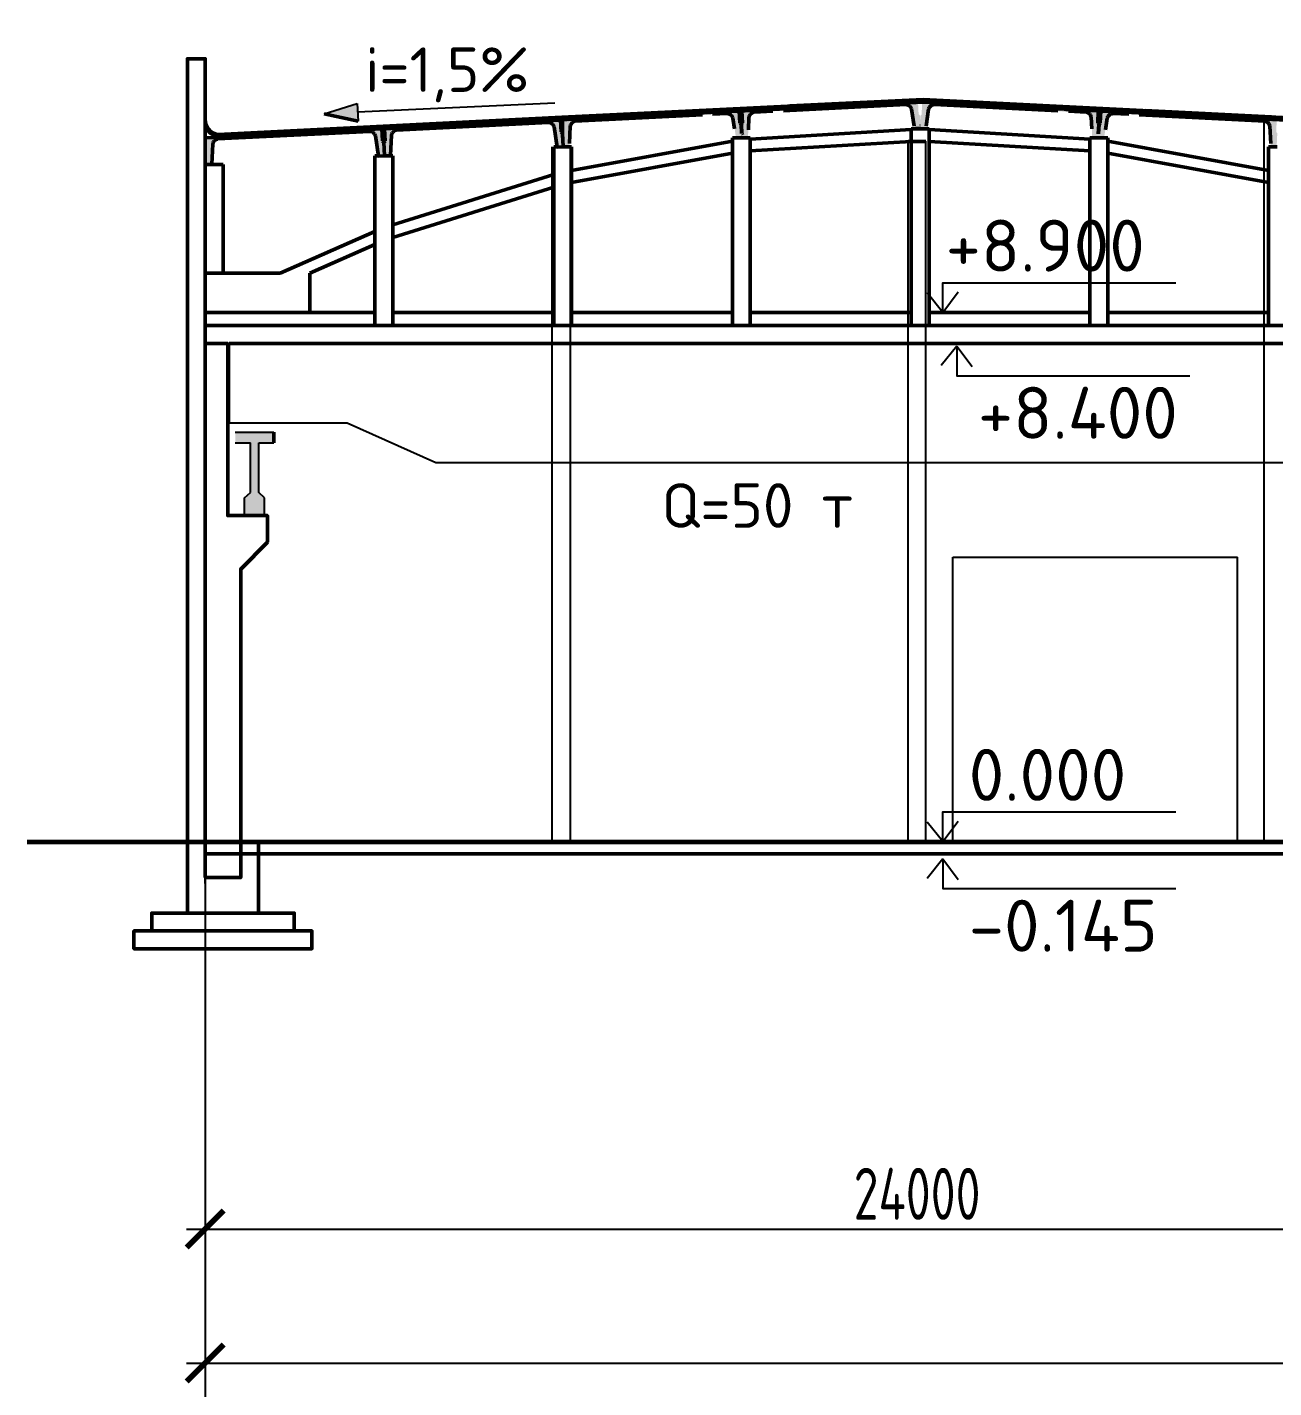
# Model space of a CAD drawing. Header units: millimetres. Extents: x -258526 to -95372, y 16759 to 83244.
# Drawn here: x -127830.2 to -127746.2, y 41740.8 to 41832.5 of the extents above; entities that cross this region are included whole.
import ezdxf

# ---------------------------------------------------------------- set-up
doc = ezdxf.new("R2010")
doc.units = ezdxf.units.MM
doc.header["$LTSCALE"] = 0.5
doc.linetypes.add('ACAD_ISO04W100', pattern=[30, 24, -3, 0, -3])
doc.layers.add('ТОЛСТЫЕ', color=1, linetype='Continuous', lineweight=50)
doc.layers.add('ТОНКИЕе', color=7, linetype='Continuous', lineweight=25)
doc.layers.add('тонкие', color=7, linetype='Continuous')
doc.styles.add('Наклонный', font='isocpeur.ttf', dxfattribs={"width": 0.7, "height": 3.5})
doc.styles.add('Наклонный 5', font='isocpeur.ttf', dxfattribs={"height": 7})
doc.dimstyles.new('СТРОИТЕЛЬНЫЙ', dxfattribs={"dimtxt": 3.5, "dimasz": 2.5, "dimexe": 1.25, "dimexo": 0.625, "dimtad": 1, "dimdec": 0, "dimlfac": 500, "dimdsep": 46, "dimtxsty": 'Наклонный', "dimblk1": 'ARCHTICK', "dimblk2": 'ARCHTICK', "dimsah": 1, "dimcen": 0, "dimdle": 1.25, "dimadec": 0, "dimazin": 0, "dimtfac": 0.75, "dimtdec": 0, "dimtmove": 0, "dimatfit": 3, "dimldrblk": 'ARCHTICK', "dimfxl": 1, "dimtolj": 1, "dimtzin": 0, "dimarcsym": 0})

# ---------------------------------------------------------------- blocks, each defined once
blk = doc.blocks.new('_ArchTick')
at = {"color": 0, "linetype": 'ByBlock', "const_width": 0.15}
blk.add_lwpolyline([(-0.5, -0.5), (0.5, 0.5)], dxfattribs=at)
blk = doc.blocks.new('*D633')
at = {"layer": 'Defpoints', "color": 0, "transparency": 16777216}
for p in [(-127818.228, 41781.235), (-127722.228, 41751.524), (-127722.228, 41751.524)]:
    blk.add_point(p, dxfattribs=at)
at = {"layer": 'ТОНКИЕе', "color": 0, "lineweight": -2, "transparency": 16777216}
for p, q in [((-127818.228, 41780.61), (-127818.228, 41750.274)), ((-127722.228, 41752.149), (-127722.228, 41752.774)), ((-127819.478, 41751.524), (-127720.978, 41751.524))]:
    blk.add_line(p, q, dxfattribs=at)
at = {"layer": 'ТОНКИЕе', "color": 0, "lineweight": -2, "transparency": 16777216, "xscale": 2.5, "yscale": 2.5, "zscale": 2.5, "rotation": 180}
blk.add_blockref('_ArchTick', (-127818.228, 41751.524), dxfattribs=at)
at = {"layer": 'ТОНКИЕе', "color": 0, "lineweight": -2, "transparency": 16777216, "xscale": 2.5, "yscale": 2.5, "zscale": 2.5}
blk.add_blockref('_ArchTick', (-127722.228, 41751.524), dxfattribs=at)
at = {"layer": 'ТОНКИЕе', "color": 0, "transparency": 16777216, "insert": (-127770.228, 41753.899), "char_height": 3.5, "attachment_point": 5, "style": 'Наклонный'}
blk.add_mtext('\\A1;24000', dxfattribs=at)
blk = doc.blocks.new('*D636')
at = {"layer": 'Defpoints', "color": 0, "transparency": 16777216}
for p in [(-127530.228, 41777.622), (-127818.228, 41743.446), (-127530.228, 41742.491)]:
    blk.add_point(p, dxfattribs=at)
at = {"layer": 'ТОНКИЕе', "color": 0, "lineweight": -2, "transparency": 16777216}
for p, q in [((-127530.228, 41776.997), (-127530.228, 41741.241)), ((-127818.228, 41742.821), (-127818.228, 41741.241)), ((-127819.478, 41742.491), (-127528.978, 41742.491))]:
    blk.add_line(p, q, dxfattribs=at)
at = {"layer": 'ТОНКИЕе', "color": 0, "lineweight": -2, "transparency": 16777216, "xscale": 2.5, "yscale": 2.5, "zscale": 2.5, "rotation": 180}
blk.add_blockref('_ArchTick', (-127818.228, 41742.491), dxfattribs=at)
at = {"layer": 'ТОНКИЕе', "color": 0, "lineweight": -2, "transparency": 16777216, "xscale": 2.5, "yscale": 2.5, "zscale": 2.5}
blk.add_blockref('_ArchTick', (-127530.228, 41742.491), dxfattribs=at)
at = {"layer": 'ТОНКИЕе', "color": 0, "transparency": 16777216, "insert": (-127674.228, 41744.866), "char_height": 3.5, "attachment_point": 5, "style": 'Наклонный'}
blk.add_mtext('\\A1;72000', dxfattribs=at)

msp = doc.modelspace()

# ---------------------------------------------------------------- hatches: boundary and pattern name
at = {"layer": 'ТОЛСТЫЕ', "linetype": 'Continuous'}
for points in [[(-127781.2228, 41826.8188), (-127770.9718, 41827.3309), (-127770.8967, 41827.3177), (-127770.8229, 41827.289), (-127770.7549, 41827.248), (-127770.6951, 41827.1959), (-127770.6454, 41827.1341), (-127770.6073, 41827.0646), (-127770.5946, 41827.0271), (-127770.3965, 41825.6705), (-127769.9953, 41825.6905), (-127770.0414, 41826.6132), (-127770.1257, 41826.6895), (-127770.1658, 41827.4918), (-127782.0409, 41826.8986), (-127782.0008, 41826.0962), (-127782.077, 41826.012), (-127782.0309, 41825.0892), (-127781.6297, 41825.1093), (-127781.5678, 41826.4789), (-127781.5461, 41826.5517), (-127781.5094, 41826.6219), (-127781.4607, 41826.6846), (-127781.4022, 41826.738), (-127781.3351, 41826.7803), (-127781.2618, 41826.8104)], [(-127758.8262, 41826.7867), (-127758.7872, 41826.7782), (-127758.7139, 41826.7482), (-127758.6468, 41826.7059), (-127758.5884, 41826.6525), (-127758.5396, 41826.5898), (-127758.5029, 41826.5196), (-127758.4812, 41826.4468), (-127758.4193, 41825.0772), (-127758.0181, 41825.0571), (-127757.972, 41825.9799), (-127758.0483, 41826.0641), (-127758.0082, 41826.8665), (-127769.8833, 41827.4597), (-127769.9233, 41826.6574), (-127770.0076, 41826.5811), (-127770.0537, 41825.6584), (-127769.6525, 41825.6384), (-127769.4544, 41826.995), (-127769.4417, 41827.0325), (-127769.4036, 41827.102), (-127769.3539, 41827.1637), (-127769.2942, 41827.2159), (-127769.2262, 41827.2569), (-127769.1523, 41827.2856), (-127769.0773, 41827.2988)], [(-127805.3235, 41825.617), (-127795.0724, 41826.1292), (-127794.9973, 41826.1159), (-127794.9235, 41826.0873), (-127794.8555, 41826.0463), (-127794.7958, 41825.9941), (-127794.746, 41825.9323), (-127794.708, 41825.8629), (-127794.6952, 41825.8254), (-127794.4972, 41824.4687), (-127794.096, 41824.4888), (-127794.1421, 41825.4115), (-127794.2263, 41825.4877), (-127794.2664, 41826.2901), (-127806.1415, 41825.6968), (-127806.1014, 41824.8945), (-127806.1776, 41824.8102), (-127806.1315, 41823.8875), (-127805.7303, 41823.9075), (-127805.6685, 41825.2772), (-127805.6468, 41825.35), (-127805.61, 41825.4202), (-127805.5613, 41825.4829), (-127805.5028, 41825.5362), (-127805.4358, 41825.5785), (-127805.3625, 41825.6086)], [(-127793.2628, 41826.2196), (-127783.0117, 41826.7317), (-127782.9366, 41826.7184), (-127782.8628, 41826.6898), (-127782.7948, 41826.6488), (-127782.7351, 41826.5966), (-127782.6853, 41826.5349), (-127782.6473, 41826.4654), (-127782.6345, 41826.4279), (-127782.4365, 41825.0712), (-127782.0353, 41825.0913), (-127782.0814, 41826.014), (-127782.1656, 41826.0902), (-127782.2057, 41826.8926), (-127794.0808, 41826.2994), (-127794.0407, 41825.497), (-127794.1169, 41825.4127), (-127794.0708, 41824.49), (-127793.6696, 41824.5101), (-127793.6078, 41825.8797), (-127793.5861, 41825.9525), (-127793.5493, 41826.0227), (-127793.5006, 41826.0854), (-127793.4421, 41826.1387), (-127793.3751, 41826.1811), (-127793.3018, 41826.2111)], [(-127746.7938, 41826.2192), (-127746.7548, 41826.2108), (-127746.6815, 41826.1807), (-127746.6144, 41826.1384), (-127746.556, 41826.085), (-127746.5072, 41826.0223), (-127746.4705, 41825.9521), (-127746.4488, 41825.8793), (-127746.3869, 41824.5097), (-127745.9857, 41824.4896), (-127745.9396, 41825.4124), (-127746.0159, 41825.4966), (-127745.9758, 41826.299), (-127757.8508, 41826.8922), (-127757.8909, 41826.0899), (-127757.9752, 41826.0136), (-127758.0213, 41825.0909), (-127757.6201, 41825.0709), (-127757.422, 41826.4275), (-127757.4093, 41826.465), (-127757.3712, 41826.5345), (-127757.3215, 41826.5963), (-127757.2618, 41826.6484), (-127757.1938, 41826.6894), (-127757.1199, 41826.7181), (-127757.0449, 41826.7313)], [(-127817.374, 41825.0145), (-127807.123, 41825.5266), (-127807.0479, 41825.5134), (-127806.9741, 41825.4848), (-127806.9061, 41825.4437), (-127806.8463, 41825.3916), (-127806.7966, 41825.3298), (-127806.7585, 41825.2604), (-127806.7458, 41825.2228), (-127806.5477, 41823.8662), (-127806.1465, 41823.8862), (-127806.1926, 41824.809), (-127806.2769, 41824.8852), (-127806.317, 41825.6876), (-127818.192, 41825.0943), (-127818.152, 41824.2919), (-127818.2282, 41824.2077), (-127818.1821, 41823.285), (-127817.7809, 41823.305), (-127817.719, 41824.6746), (-127817.6973, 41824.7474), (-127817.6606, 41824.8176), (-127817.6119, 41824.8804), (-127817.5534, 41824.9337), (-127817.4863, 41824.976), (-127817.413, 41825.0061)]]:
    msp.add_hatch(color=7, dxfattribs=at).paths.add_polyline_path(points, flags=0)
at = {"layer": 'тонкие', "linetype": 'Continuous'}
msp.add_hatch(color=7, dxfattribs=at).paths.add_polyline_path([(-127815.5834, 41799.6216), (-127814.2176, 41799.6216), (-127814.2176, 41800.8266), (-127814.6193, 41801.1882), (-127814.6193, 41804.5221), (-127813.595, 41804.5221), (-127813.595, 41805.2452), (-127816.206, 41805.2452), (-127816.206, 41804.5221), (-127815.1817, 41804.5221), (-127815.1817, 41801.1882), (-127815.5834, 41800.8266)], flags=0)

# ---------------------------------------------------------------- linework, layer by layer
at = {"layer": 'ТОЛСТЫЕ', "color": 7, "linetype": 'Continuous'}
for p, q in [((-127800.1237, 41826.1023, 0), (-127800.1439, 41826.1776, 0)), ((-127800.072, 41826.1812, 0), (-127800.0836, 41826.1378, 0)), ((-127799.7755, 41826.1378, 0), (-127799.7909, 41826.1953, 0)), ((-127799.644, 41826.1752, 0), (-127799.6584, 41826.1215, 0)), ((-127799.6152, 41826.2041, 0), (-127799.644, 41826.1752, 0)), ((-127799.2181, 41826.1752, 0), (-127799.2644, 41826.2216, 0)), ((-127799.2097, 41826.1439, 0), (-127799.2181, 41826.1752, 0)), ((-127799.0203, 41826.1982, 0), (-127799.0325, 41826.1527, 0)), ((-127798.9828, 41826.2357, 0), (-127799.0203, 41826.1982, 0)), ((-127798.6884, 41826.1982, 0), (-127798.7381, 41826.2479, 0)), ((-127798.6809, 41826.1703, 0), (-127798.6884, 41826.1982, 0)), ((-127798.602, 41826.2148, 0), (-127798.613, 41826.1737, 0)), ((-127798.56, 41826.2568, 0), (-127798.602, 41826.2148, 0)), ((-127798.3352, 41826.2148, 0), (-127798.3859, 41826.2655, 0)), ((-127798.328, 41826.188, 0), (-127798.3352, 41826.2148, 0)), ((-127798.093, 41826.2652, 0), (-127798.162, 41826.1963, 0)), ((-127798.0246, 41826.2836, 0), (-127798.093, 41826.2652, 0)), ((-127797.8471, 41826.2652, 0), (-127797.9327, 41826.2882, 0)), ((-127797.7964, 41826.2146, 0), (-127797.8471, 41826.2652, 0)), ((-127797.4892, 41826.2683, 0), (-127797.5296, 41826.2279, 0)), ((-127797.3934, 41826.294, 0), (-127797.4892, 41826.2683, 0)), ((-127797.4645, 41826.3116, 0), (-127797.4322, 41826.2982, 0)), ((-127797.4322, 41826.2982, 0), (-127797.391, 41826.3153, 0)), ((-127797.2976, 41826.2683, 0), (-127797.3934, 41826.294, 0)), ((-127797.2701, 41826.2409, 0), (-127797.2976, 41826.2683, 0)), ((-127797.0847, 41826.2712, 0), (-127797.1068, 41826.249, 0)), ((-127797.0076, 41826.2918, 0), (-127797.0847, 41826.2712, 0)), ((-127796.9306, 41826.2712, 0), (-127797.0076, 41826.2918, 0)), ((-127796.9429, 41826.3377, 0), (-127796.9052, 41826.3276, 0)), ((-127796.9179, 41826.2585, 0), (-127796.9306, 41826.2712, 0)), ((-127796.9052, 41826.3276, 0), (-127796.8502, 41826.3423, 0)), ((-127796.6984, 41826.3499, 0), (-127796.6933, 41826.3376, 0)), ((-127796.6933, 41826.3376, 0), (-127796.6346, 41826.3133, 0)), ((-127796.6346, 41826.3133, 0), (-127796.5758, 41826.3376, 0)), ((-127796.5091, 41826.2982, 0), (-127796.5975, 41826.2745, 0)), ((-127796.5758, 41826.3376, 0), (-127796.5681, 41826.3564, 0)), ((-127796.4485, 41826.2819, 0), (-127796.5091, 41826.2982, 0)), ((-127796.4222, 41826.3637, 0), (-127796.3837, 41826.3252, 0)), ((-127796.3837, 41826.3252, 0), (-127796.2887, 41826.2997, 0)), ((-127796.2887, 41826.2997, 0), (-127796.1937, 41826.3252, 0)), ((-127796.1937, 41826.3252, 0), (-127796.1411, 41826.3778, 0)), ((-127796.0729, 41826.3812, 0), (-127796.0524, 41826.3318, 0)), ((-127796.0524, 41826.3318, 0), (-127795.9877, 41826.305, 0)), ((-127795.9503, 41826.3069, 0), (-127795.89, 41826.3318, 0)), ((-127795.89, 41826.3318, 0), (-127795.8653, 41826.3915, 0)), ((-127795.8021, 41826.3947, 0), (-127795.7861, 41826.356, 0)), ((-127795.7861, 41826.356, 0), (-127795.7149, 41826.3265, 0)), ((-127795.7149, 41826.3265, 0), (-127795.6436, 41826.356, 0)), ((-127795.6436, 41826.356, 0), (-127795.6239, 41826.4036, 0)), ((-127795.5848, 41826.4056, 0), (-127795.5297, 41826.3505, 0)), ((-127795.5297, 41826.3505, 0), (-127795.4587, 41826.3314, 0)), ((-127795.4231, 41826.3332, 0), (-127795.3588, 41826.3505, 0)), ((-127795.3588, 41826.3505, 0), (-127795.2962, 41826.413, 0)), ((-127795.2962, 41826.413, 0), (-127795.2943, 41826.4201, 0)), ((-127795.2458, 41826.4225, 0), (-127795.2567, 41826.3964, 0)), ((-127795.2567, 41826.3964, 0), (-127795.2344, 41826.3427, 0)), ((-127795.1102, 41826.3489, 0), (-127795.0905, 41826.3964, 0)), ((-127795.0905, 41826.3964, 0), (-127795.1043, 41826.4296, 0)), ((-127795.003, 41826.4347, 0), (-127794.9923, 41826.3948, 0)), ((-127794.9923, 41826.3948, 0), (-127794.9542, 41826.3567, 0)), ((-127794.6879, 41826.37, 0), (-127794.6632, 41826.3948, 0)), ((-127794.6632, 41826.3948, 0), (-127794.6477, 41826.4524, 0)), ((-127794.608, 41826.4544, 0), (-127794.6251, 41826.413, 0)), ((-127794.6251, 41826.413, 0), (-127794.6089, 41826.3739, 0)), ((-127794.3954, 41826.413, 0), (-127794.4166, 41826.464, 0)), ((-127794.4075, 41826.384, 0), (-127794.3954, 41826.413, 0)), ((-127794.3378, 41826.4679, 0), (-127794.3546, 41826.4273, 0)), ((-127794.3546, 41826.4273, 0), (-127794.3381, 41826.3875, 0)), ((-127794.1532, 41826.4273, 0), (-127794.1734, 41826.4761, 0)), ((-127794.1661, 41826.3961, 0), (-127794.1532, 41826.4273, 0)), ((-127794.1485, 41826.4774, 0), (-127794.1313, 41826.413, 0)), ((-127794.1313, 41826.413, 0), (-127794.127, 41826.4087, 0)), ((-127815.8337, 41825.3931, 0), (-127815.8396, 41825.3713, 0)), ((-127815.8396, 41825.3713, 0), (-127815.824, 41825.3132, 0)), ((-127815.4563, 41825.3713, 0), (-127815.4671, 41825.4115, 0)), ((-127815.4671, 41825.331, 0), (-127815.4563, 41825.3713, 0)), ((-127815.4143, 41825.4141, 0), (-127815.4163, 41825.4067, 0)), ((-127815.4163, 41825.4067, 0), (-127815.3969, 41825.3345, 0)), ((-127815.1238, 41825.3482, 0), (-127815.1081, 41825.4067, 0)), ((-127815.1081, 41825.4067, 0), (-127815.1141, 41825.4291, 0)), ((-127814.9788, 41825.4359, 0), (-127815.0007, 41825.3543, 0)), ((-127814.5507, 41825.4442, 0), (-127814.5632, 41825.4567, 0)), ((-127814.5329, 41825.3777, 0), (-127814.5507, 41825.4442, 0)), ((-127814.3529, 41825.4671, 0), (-127814.3748, 41825.3856, 0)), ((-127814.3529, 41825.4672, 0), (-127814.3529, 41825.4671, 0)), ((-127814.021, 41825.4671, 0), (-127814.0369, 41825.483, 0)), ((-127814.0042, 41825.4042, 0), (-127814.021, 41825.4671, 0)), ((-127813.9347, 41825.4837, 0), (-127813.9553, 41825.4067, 0)), ((-127813.9301, 41825.4883, 0), (-127813.9347, 41825.4837, 0)), ((-127813.6678, 41825.4837, 0), (-127813.6846, 41825.5006, 0)), ((-127813.6512, 41825.4218, 0), (-127813.6678, 41825.4837, 0)), ((-127813.5156, 41825.4442, 0), (-127813.5199, 41825.4284, 0)), ((-127813.4474, 41825.5124, 0), (-127813.5156, 41825.4442, 0)), ((-127813.0952, 41825.4496, 0), (-127813.1718, 41825.5262, 0)), ((-127812.892, 41825.4671, 0), (-127812.894, 41825.4597, 0)), ((-127812.8218, 41825.5372, 0), (-127812.892, 41825.4671, 0)), ((-127812.7921, 41825.5452, 0), (-127812.8218, 41825.5372, 0)), ((-127812.6302, 41825.5372, 0), (-127812.6807, 41825.5508, 0)), ((-127812.5689, 41825.4759, 0), (-127812.6302, 41825.5372, 0)), ((-127812.4737, 41825.4837, 0), (-127812.4745, 41825.4806, 0)), ((-127812.4173, 41825.5401, 0), (-127812.4737, 41825.4837, 0)), ((-127812.3403, 41825.5608, 0), (-127812.4173, 41825.5401, 0)), ((-127812.2632, 41825.5401, 0), (-127812.3403, 41825.5608, 0)), ((-127812.2166, 41825.4935, 0), (-127812.2632, 41825.5401, 0)), ((-127811.9647, 41825.5342, 0), (-127811.9942, 41825.5047, 0)), ((-127811.9762, 41825.586, 0), (-127811.9672, 41825.5823, 0)), ((-127811.9672, 41825.5823, 0), (-127811.9557, 41825.587, 0)), ((-127811.8417, 41825.5671, 0), (-127811.9647, 41825.5342, 0)), ((-127811.7188, 41825.5342, 0), (-127811.8417, 41825.5671, 0)), ((-127811.721, 41825.5988, 0), (-127811.7163, 41825.5941, 0)), ((-127811.7038, 41825.5192, 0), (-127811.7188, 41825.5342, 0)), ((-127811.7163, 41825.5941, 0), (-127811.6213, 41825.5687, 0)), ((-127811.6213, 41825.5687, 0), (-127811.5263, 41825.5941, 0)), ((-127811.5263, 41825.5941, 0), (-127811.5112, 41825.6092, 0)), ((-127811.3911, 41825.6153, 0), (-127811.3851, 41825.6008, 0)), ((-127811.3851, 41825.6008, 0), (-127811.3039, 41825.5671, 0)), ((-127811.3609, 41825.5372, 0), (-127811.3618, 41825.5363, 0)), ((-127811.2651, 41825.5629, 0), (-127811.3609, 41825.5372, 0)), ((-127811.3039, 41825.5671, 0), (-127811.2227, 41825.6008, 0)), ((-127811.1965, 41825.5445, 0), (-127811.2651, 41825.5629, 0)), ((-127811.2227, 41825.6008, 0), (-127811.213, 41825.6242, 0)), ((-127811.1203, 41825.6288, 0), (-127811.1187, 41825.625, 0)), ((-127811.1187, 41825.625, 0), (-127811.0475, 41825.5955, 0)), ((-127811.0475, 41825.5955, 0), (-127810.9763, 41825.625, 0)), ((-127810.9763, 41825.625, 0), (-127810.9716, 41825.6362, 0)), ((-127810.8836, 41825.6406, 0), (-127810.8623, 41825.6194, 0)), ((-127810.8793, 41825.5608, 0), (-127810.881, 41825.5603, 0)), ((-127810.8781, 41825.5605, 0), (-127810.8793, 41825.5608, 0)), ((-127810.8623, 41825.6194, 0), (-127810.7769, 41825.5965, 0)), ((-127810.7769, 41825.5965, 0), (-127810.6914, 41825.6194, 0)), ((-127810.6914, 41825.6194, 0), (-127810.6589, 41825.6519, 0)), ((-127810.5852, 41825.6555, 0), (-127810.565, 41825.6066, 0)), ((-127810.565, 41825.6066, 0), (-127810.5062, 41825.5823, 0)), ((-127810.5062, 41825.5823, 0), (-127810.4475, 41825.6066, 0)), ((-127810.4475, 41825.6066, 0), (-127810.4239, 41825.6636, 0)), ((-127810.3262, 41825.6685, 0), (-127810.3249, 41825.6637, 0)), ((-127810.3249, 41825.6637, 0), (-127810.2554, 41825.5941, 0)), ((-127810.2554, 41825.5941, 0), (-127810.2474, 41825.592, 0)), ((-127810.058, 41825.6015, 0), (-127809.9958, 41825.6637, 0)), ((-127809.9958, 41825.6637, 0), (-127809.99, 41825.6853, 0)), ((-127809.9557, 41825.687, 0), (-127809.9577, 41825.682, 0)), ((-127809.9577, 41825.682, 0), (-127809.9271, 41825.608, 0)), ((-127809.7551, 41825.6166, 0), (-127809.7281, 41825.682, 0)), ((-127809.7281, 41825.682, 0), (-127809.7347, 41825.6981, 0)), ((-127809.6855, 41825.7005, 0), (-127809.6872, 41825.6962, 0)), ((-127809.6872, 41825.6962, 0), (-127809.6577, 41825.625, 0)), ((-127809.6577, 41825.625, 0), (-127809.6502, 41825.6219, 0)), ((-127809.5138, 41825.6287, 0), (-127809.4858, 41825.6962, 0)), ((-127809.4858, 41825.6962, 0), (-127809.4916, 41825.7102, 0)), ((-127809.4718, 41825.7112, 0), (-127809.4639, 41825.682, 0)), ((-127809.4639, 41825.682, 0), (-127809.4156, 41825.6336, 0)), ((-127809.2058, 41825.6441, 0), (-127809.1679, 41825.682, 0)), ((-127809.1679, 41825.682, 0), (-127809.1558, 41825.727, 0)), ((-127809.104, 41825.724, 0), (-127809.1283, 41825.6653, 0)), ((-127809.1283, 41825.6653, 0), (-127809.1213, 41825.6483, 0)), ((-127809.0887, 41825.7304, 0), (-127809.104, 41825.724, 0)), ((-127808.9865, 41825.724, 0), (-127809.0112, 41825.7343, 0)), ((-127808.9622, 41825.6653, 0), (-127808.9865, 41825.724, 0)), ((-127808.966, 41825.6561, 0), (-127808.9622, 41825.6653, 0)), ((-127808.8846, 41825.7406, 0), (-127808.864, 41825.6637, 0)), ((-127808.864, 41825.6637, 0), (-127808.8616, 41825.6613, 0)), ((-127808.5311, 41825.6778, 0), (-127808.5094, 41825.7587, 0)), ((-127808.5094, 41825.7587, 0), (-127808.5095, 41825.7593, 0)), ((-127808.4638, 41825.7616, 0), (-127808.4968, 41825.682, 0)), ((-127808.4968, 41825.682, 0), (-127808.4958, 41825.6796, 0)), ((-127808.3008, 41825.7632, 0), (-127808.315, 41825.7691, 0)), ((-127808.2708, 41825.6908, 0), (-127808.3008, 41825.7632, 0)), ((-127808.1968, 41825.7674, 0), (-127808.2263, 41825.6962, 0)), ((-127808.2263, 41825.6962, 0), (-127808.225, 41825.6931, 0)), ((-127808.1761, 41825.776, 0), (-127808.1968, 41825.7674, 0)), ((-127808.0544, 41825.7674, 0), (-127808.0859, 41825.7805, 0)), ((-127808.0277, 41825.703, 0), (-127808.0544, 41825.7674, 0)), ((-127808.0215, 41825.7837, 0), (-127808.0259, 41825.7674, 0)), ((-127808.0259, 41825.7674, 0), (-127808.0088, 41825.7039, 0)), ((-127807.6969, 41825.7195, 0), (-127807.684, 41825.7674, 0)), ((-127807.684, 41825.7674, 0), (-127807.6928, 41825.8002, 0)), ((-127807.643, 41825.724, 0), (-127807.6438, 41825.7222, 0)), ((-127807.5843, 41825.7484, 0), (-127807.643, 41825.724, 0)), ((-127807.5343, 41825.7277, 0), (-127807.5843, 41825.7484, 0)), ((-127807.4136, 41825.8141, 0), (-127807.4285, 41825.7587, 0)), ((-127807.4285, 41825.7587, 0), (-127807.4217, 41825.7333, 0)), ((-127807.0484, 41825.7587, 0), (-127807.0679, 41825.8314, 0)), ((-127807.0503, 41825.7519, 0), (-127807.0484, 41825.7587, 0)), ((-127807.0022, 41825.7632, 0), (-127807.006, 41825.7541, 0)), ((-127806.921, 41825.7968, 0), (-127807.0022, 41825.7632, 0)), ((-127806.8398, 41825.7632, 0), (-127806.921, 41825.7968, 0)), ((-127806.8612, 41825.8418, 0), (-127806.8588, 41825.8394, 0)), ((-127806.8588, 41825.8394, 0), (-127806.7358, 41825.8064, 0)), ((-127806.8395, 41825.7624, 0), (-127806.8398, 41825.7632, 0)), ((-127806.7358, 41825.8064, 0), (-127806.6129, 41825.8394, 0)), ((-127806.6646, 41825.7969, 0), (-127806.7354, 41825.7676, 0)), ((-127806.6091, 41825.7739, 0), (-127806.6646, 41825.7969, 0)), ((-127806.6129, 41825.8394, 0), (-127806.5973, 41825.8549, 0)), ((-127806.542, 41825.8529, 0), (-127806.5625, 41825.7762, 0)), ((-127806.5369, 41825.858, 0), (-127806.542, 41825.8529, 0)), ((-127806.246, 41825.8529, 0), (-127806.2646, 41825.8716, 0)), ((-127806.2299, 41825.7929, 0), (-127806.246, 41825.8529, 0)), ((-127805.9421, 41825.8537, 0), (-127805.9547, 41825.8066, 0)), ((-127805.9063, 41825.8895, 0), (-127805.9421, 41825.8537, 0)), ((-127805.6129, 41825.8537, 0), (-127805.6609, 41825.9018, 0)), ((-127805.605, 41825.8241, 0), (-127805.6129, 41825.8537, 0)), ((-127805.4698, 41825.9113, 0), (-127805.3978, 41825.8394, 0)), ((-127805.3978, 41825.8394, 0), (-127805.3825, 41825.8352, 0)), ((-127805.1441, 41825.8472, 0), (-127805.0619, 41825.9294, 0)), ((-127805.081, 41825.8529, 0), (-127805.0817, 41825.8503, 0)), ((-127805.0185, 41825.9155, 0), (-127805.081, 41825.8529, 0)), ((-127805.0619, 41825.9294, 0), (-127805.0613, 41825.9317, 0)), ((-127804.9339, 41825.9381, 0), (-127805.0185, 41825.9155, 0)), ((-127804.8476, 41825.9155, 0), (-127804.9324, 41825.9382, 0)), ((-127804.7966, 41825.8645, 0), (-127804.8476, 41825.9155, 0)), ((-127804.8023, 41825.9447, 0), (-127804.794, 41825.9364, 0)), ((-127804.794, 41825.9364, 0), (-127804.6982, 41825.9107, 0)), ((-127804.6982, 41825.9107, 0), (-127804.6024, 41825.9364, 0)), ((-127804.6024, 41825.9364, 0), (-127804.5831, 41825.9557, 0)), ((-127804.4115, 41825.9233, 0), (-127804.4531, 41825.8817, 0)), ((-127804.3165, 41825.9488, 0), (-127804.4115, 41825.9233, 0)), ((-127804.2215, 41825.9233, 0), (-127804.3165, 41825.9488, 0)), ((-127804.1929, 41825.8947, 0), (-127804.2215, 41825.9233, 0)), ((-127804.0412, 41825.9828, 0), (-127804.0268, 41825.9294, 0)), ((-127804.0268, 41825.9294, 0), (-127804.0018, 41825.9043, 0)), ((-127803.6063, 41825.9241, 0), (-127803.601, 41825.9294, 0)), ((-127803.601, 41825.9294, 0), (-127803.5805, 41826.0058, 0)), ((-127803.4721, 41825.9384, 0), (-127803.5068, 41825.929, 0)), ((-127803.4482, 41825.932, 0), (-127803.4721, 41825.9384, 0)), ((-127803.4053, 41826.0145, 0), (-127803.4032, 41826.0065, 0)), ((-127803.4032, 41826.0065, 0), (-127803.3343, 41825.9377, 0)), ((-127803.1299, 41825.9479, 0), (-127803.0713, 41826.0065, 0)), ((-127803.0713, 41826.0065, 0), (-127803.0646, 41826.0316, 0)), ((-127802.9609, 41826.0368, 0), (-127802.9285, 41826.0043, 0)), ((-127802.9285, 41826.0043, 0), (-127802.8515, 41825.9837, 0)), ((-127802.8515, 41825.9837, 0), (-127802.7744, 41826.0043, 0)), ((-127802.7744, 41826.0043, 0), (-127802.7305, 41826.0483, 0)), ((-127802.5981, 41826.0549, 0), (-127802.5988, 41826.0523, 0)), ((-127802.5988, 41826.0523, 0), (-127802.5782, 41825.9755, 0)), ((-127802.1215, 41825.9983, 0), (-127802.1071, 41826.0523, 0)), ((-127802.1071, 41826.0523, 0), (-127802.1142, 41826.0791, 0)), ((-127801.9637, 41826.0866, 0), (-127801.9424, 41826.0073, 0)), ((-127801.6056, 41826.0241, 0), (-127801.5846, 41826.1023, 0)), ((-127801.5846, 41826.1023, 0), (-127801.5855, 41826.1055, 0)), ((-127801.5366, 41826.108, 0), (-127801.5239, 41826.0607, 0)), ((-127801.5239, 41826.0607, 0), (-127801.4929, 41826.0297, 0)), ((-127801.2773, 41826.0405, 0), (-127801.2571, 41826.0607, 0)), ((-127801.2571, 41826.0607, 0), (-127801.2405, 41826.1228, 0)), ((-127801.1173, 41826.1289, 0), (-127801.1379, 41826.0523, 0)), ((-127801.1379, 41826.0523, 0), (-127801.1366, 41826.0475, 0)), ((-127800.6513, 41826.0718, 0), (-127800.6726, 41826.1512, 0)), ((-127800.4914, 41826.1602, 0), (-127800.5069, 41826.1023, 0)), ((-127800.5069, 41826.1023, 0), (-127800.5008, 41826.0793, 0)), ((-127800.1248, 41826.0981, 0), (-127800.1237, 41826.1023, 0)), ((-127800.0836, 41826.1378, 0), (-127800.0737, 41826.1007, 0)), ((-127799.7815, 41826.1153, 0), (-127799.7755, 41826.1378, 0))]:
    msp.add_line(p, q, dxfattribs=at)
at = {"layer": 'ТОЛСТЫЕ', "color": 0}
for points in [[(-127818.2281, 41830.4216), (-127819.4281, 41830.4216), (-127819.4281, 41777.6216)], [(-127818.2281, 41777.6216), (-127542.2281, 41777.6216), (-127530.2281, 41777.6216), (-127530.2281, 41830.4216)], [(-127818.2281, 41830.4216), (-127818.2281, 41830.4216), (-127818.2281, 41830.4216), (-127818.2281, 41777.6216)], [(-127769.825, 41827.4921), (-127817.3697, 41825.1708)], [(-127770.8281, 41824.843), (-127769.6281, 41824.843)], [(-127818.2281, 41811.2216), (-127816.7081, 41811.2216), (-127816.7081, 41799.6216), (-127814.2826, 41799.6216), (-127814.2826, 41799.6216), (-127814.2826, 41799.6216)], [(-127816.7081, 41799.6216), (-127814.0281, 41799.6216), (-127814.0281, 41797.8216)], [(-127814.0281, 41797.8216), (-127814.0281, 41797.8216), (-127815.8281, 41796.0216)], [(-127815.8281, 41796.0216), (-127815.8281, 41796.0216), (-127815.8281, 41796.0216), (-127815.8281, 41796.0216), (-127815.8281, 41777.6216), (-127815.8281, 41775.2216), (-127818.2281, 41775.2216)], [(-127819.4281, 41777.6216), (-127819.4281, 41772.8216)], [(-127818.2281, 41777.6216), (-127818.2281, 41776.8216), (-127530.2281, 41776.8216)], [(-127815.8281, 41777.6216), (-127814.6281, 41777.6216), (-127814.6281, 41772.8216)], [(-127814.6281, 41772.8216), (-127821.8281, 41772.8216), (-127821.8281, 41771.6216), (-127812.2281, 41771.6216), (-127812.2281, 41772.8216), (-127814.6281, 41772.8216)], [(-127821.8281, 41771.6216), (-127823.0281, 41771.6216), (-127823.0281, 41770.4216), (-127812.2281, 41770.4216), (-127811.0281, 41770.4216), (-127811.0281, 41771.6216), (-127812.2281, 41771.6216)]]:
    msp.add_lwpolyline(points, dxfattribs=at)
at = {"layer": 'ТОЛСТЫЕ', "color": 7, "linetype": 'Continuous'}
for points in [[(-127784.4438, 41826.9626), (-127769.825, 41827.6735)], [(-127784.3306, 41826.8878), (-127778.9246, 41827.1581)], [(-127779.2372, 41826.9213), (-127770.9713, 41827.3342)], [(-127770.2267, 41827.4921), (-127779.0667, 41827.0504)], [(-127778.9246, 41827.1581), (-127769.825, 41827.593)], [(-127778.8109, 41827.2443), (-127769.825, 41827.6735)], [(-127770.9713, 41827.3342), (-127770.8962, 41827.321)], [(-127770.8962, 41827.321), (-127770.8224, 41827.2923)], [(-127770.8224, 41827.2923), (-127770.7544, 41827.2513)], [(-127770.7544, 41827.2513), (-127770.6947, 41827.1992)], [(-127770.6947, 41827.1992), (-127770.6449, 41827.1374)], [(-127770.6449, 41827.1374), (-127770.6069, 41827.0679)], [(-127769.825, 41827.6735), (-127722.2281, 41825.2936)], [(-127769.825, 41827.593), (-127722.2281, 41825.2132)], [(-127769.825, 41827.4921), (-127722.2281, 41825.1464)], [(-127769.4068, 41827.1374), (-127769.4448, 41827.0679)], [(-127769.357, 41827.1992), (-127769.4068, 41827.1374)], [(-127769.2973, 41827.2513), (-127769.357, 41827.1992)], [(-127769.2293, 41827.2923), (-127769.2973, 41827.2513)], [(-127769.1555, 41827.321), (-127769.2293, 41827.2923)], [(-127769.0804, 41827.3342), (-127769.1555, 41827.321)], [(-127760.7436, 41826.9177), (-127769.0804, 41827.3342)], [(-127760.4573, 41827.2051), (-127755.5173, 41826.9581)], [(-127760.3424, 41827.1189), (-127755.6304, 41826.8833)], [(-127817.37, 41825.2359), (-127793.7253, 41826.4181)], [(-127817.3697, 41825.3156), (-127793.7253, 41826.4985)], [(-127810.1944, 41826.6993), (-127807.9184, 41826.2098)], [(-127806.1415, 41825.6968), (-127794.2664, 41826.2901)], [(-127794.2263, 41825.4877), (-127794.2664, 41826.2901)], [(-127794.127, 41826.398), (-127794.127, 41826.4785)], [(-127794.127, 41826.398), (-127794.127, 41825.109)], [(-127793.7253, 41826.4985), (-127784.4438, 41826.9626)], [(-127793.7253, 41826.4181), (-127784.3306, 41826.8878)], [(-127784.8661, 41826.7602), (-127793.7253, 41826.3176)], [(-127793.4523, 41826.1387), (-127793.3852, 41826.1811)], [(-127793.3852, 41826.1811), (-127793.3119, 41826.2111)], [(-127793.3119, 41826.2111), (-127793.2729, 41826.2196)], [(-127793.2709, 41826.2197), (-127784.6963, 41826.648)], [(-127782.2158, 41826.8926), (-127784.1887, 41826.7941)], [(-127784.019, 41826.6819), (-127783.0218, 41826.7317)], [(-127783.0218, 41826.7317), (-127782.9468, 41826.7184)], [(-127782.9468, 41826.7184), (-127782.8729, 41826.6898)], [(-127782.8729, 41826.6898), (-127782.8049, 41826.6488)], [(-127782.8049, 41826.6488), (-127782.7452, 41826.5966)], [(-127782.7452, 41826.5966), (-127782.6955, 41826.5349)], [(-127782.6955, 41826.5349), (-127782.6574, 41826.4654)], [(-127782.6574, 41826.4654), (-127782.6447, 41826.4279)], [(-127782.6447, 41826.4279), (-127782.539, 41825.7038)], [(-127782.1758, 41826.0902), (-127782.2158, 41826.8926)], [(-127779.7788, 41827.0149), (-127782.0404, 41826.9019)], [(-127782.0404, 41826.9019), (-127782.0003, 41826.0995)], [(-127781.6058, 41825.6305), (-127781.5673, 41826.4822)], [(-127781.5673, 41826.4822), (-127781.5456, 41826.555)], [(-127781.5456, 41826.555), (-127781.5089, 41826.6252)], [(-127781.5089, 41826.6252), (-127781.4602, 41826.6879)], [(-127781.4602, 41826.6879), (-127781.4017, 41826.7413)], [(-127781.4017, 41826.7413), (-127781.3347, 41826.7836)], [(-127781.3347, 41826.7836), (-127781.2613, 41826.8137)], [(-127781.2613, 41826.8137), (-127781.2224, 41826.8221)], [(-127781.2203, 41826.8222), (-127779.9493, 41826.8857)], [(-127770.6069, 41827.0679), (-127770.5941, 41827.0304)], [(-127770.5941, 41827.0304), (-127770.4261, 41825.8799)], [(-127769.4576, 41827.0304), (-127769.6257, 41825.8789)], [(-127769.4448, 41827.0679), (-127769.4576, 41827.0304)], [(-127760.1987, 41827.0112), (-127758.0113, 41826.9019)], [(-127758.8314, 41826.8222), (-127760.0264, 41826.8819)], [(-127758.7904, 41826.8137), (-127758.8293, 41826.8221)], [(-127758.717, 41826.7836), (-127758.7904, 41826.8137)], [(-127758.65, 41826.7413), (-127758.717, 41826.7836)], [(-127758.5915, 41826.6879), (-127758.65, 41826.7413)], [(-127758.5428, 41826.6252), (-127758.5915, 41826.6879)], [(-127758.5061, 41826.555), (-127758.5428, 41826.6252)], [(-127758.4844, 41826.4822), (-127758.5061, 41826.555)], [(-127758.449, 41825.6989), (-127758.4844, 41826.4822)], [(-127758.0113, 41826.9019), (-127758.0514, 41826.0995)], [(-127757.8759, 41826.0902), (-127757.8359, 41826.8926)], [(-127757.8359, 41826.8926), (-127755.7723, 41826.7895)], [(-127757.407, 41826.4279), (-127757.5232, 41825.6321)], [(-127757.3943, 41826.4654), (-127757.407, 41826.4279)], [(-127757.3562, 41826.5349), (-127757.3943, 41826.4654)], [(-127757.3065, 41826.5966), (-127757.3562, 41826.5349)], [(-127757.2468, 41826.6488), (-127757.3065, 41826.5966)], [(-127757.1788, 41826.6898), (-127757.2468, 41826.6488)], [(-127757.1049, 41826.7184), (-127757.1788, 41826.6898)], [(-127757.0299, 41826.7317), (-127757.1049, 41826.7184)], [(-127755.942, 41826.6773), (-127757.0299, 41826.7317)], [(-127746.7808, 41826.2197), (-127755.2647, 41826.6435)], [(-127755.095, 41826.7557), (-127746.3264, 41826.3176)], [(-127754.9532, 41826.8494), (-127746.3264, 41826.4181)], [(-127754.8401, 41826.9242), (-127746.3264, 41826.4985)], [(-127746.7398, 41826.2111), (-127746.7788, 41826.2196)], [(-127746.6665, 41826.1811), (-127746.7398, 41826.2111)], [(-127746.5994, 41826.1387), (-127746.6665, 41826.1811)], [(-127818.192, 41825.0943), (-127806.317, 41825.6876)], [(-127817.372, 41825.0146), (-127807.123, 41825.5266)], [(-127807.0479, 41825.5134), (-127807.123, 41825.5266)], [(-127806.9741, 41825.4848), (-127807.0479, 41825.5134)], [(-127806.9061, 41825.4437), (-127806.9741, 41825.4848)], [(-127806.8463, 41825.3916), (-127806.9061, 41825.4437)], [(-127806.7966, 41825.3298), (-127806.8463, 41825.3916)], [(-127806.7585, 41825.2604), (-127806.7966, 41825.3298)], [(-127806.7458, 41825.2228), (-127806.7585, 41825.2604)], [(-127806.2769, 41824.8852), (-127806.317, 41825.6876)], [(-127806.1014, 41824.8945), (-127806.1415, 41825.6968)], [(-127805.7303, 41823.9075), (-127805.6685, 41825.2772)], [(-127805.6685, 41825.2772), (-127805.6468, 41825.35)], [(-127805.6468, 41825.35), (-127805.61, 41825.4202)], [(-127805.61, 41825.4202), (-127805.5613, 41825.4829)], [(-127805.5613, 41825.4829), (-127805.5028, 41825.5362)], [(-127805.5028, 41825.5362), (-127805.4358, 41825.5785)], [(-127805.4358, 41825.5785), (-127805.3625, 41825.6086)], [(-127805.3625, 41825.6086), (-127805.3235, 41825.617)], [(-127805.3215, 41825.6171), (-127795.0724, 41826.1292)], [(-127794.9973, 41826.1159), (-127795.0724, 41826.1292)], [(-127794.9235, 41826.0873), (-127794.9973, 41826.1159)], [(-127794.8555, 41826.0463), (-127794.9235, 41826.0873)], [(-127794.7958, 41825.9941), (-127794.8555, 41826.0463)], [(-127794.746, 41825.9323), (-127794.7958, 41825.9941)], [(-127794.708, 41825.8629), (-127794.746, 41825.9323)], [(-127794.6952, 41825.8254), (-127794.708, 41825.8629)], [(-127794.4972, 41824.4687), (-127794.6952, 41825.8254)], [(-127794.1421, 41825.4115), (-127794.2263, 41825.4877)], [(-127794.096, 41824.4888), (-127794.1421, 41825.4115)], [(-127793.671, 41824.704), (-127793.6179, 41825.8797)], [(-127793.6179, 41825.8797), (-127793.5962, 41825.9525)], [(-127793.5962, 41825.9525), (-127793.5595, 41826.0227)], [(-127793.5595, 41826.0227), (-127793.5107, 41826.0854)], [(-127793.5107, 41826.0854), (-127793.4523, 41826.1387)], [(-127782.0915, 41826.014), (-127782.1758, 41826.0902)], [(-127782.0602, 41825.3874), (-127782.0915, 41826.014)], [(-127782.0003, 41826.0995), (-127782.0765, 41826.0153)], [(-127782.0765, 41826.0153), (-127782.0446, 41825.3771)], [(-127782.0099, 41825.2939), (-127781.9911, 41825.2949)], [(-127781.9889, 41825.3403), (-127781.9875, 41825.2951)], [(-127781.4739, 41825.0111), (-127770.6284, 41825.6598)], [(-127769.4233, 41825.6951), (-127770.6284, 41825.6951)], [(-127770.6284, 41825.6951), (-127770.6284, 41812.4395)], [(-127770.2267, 41825.8397), (-127770.2267, 41825.6951)], [(-127770.0358, 41825.8996), (-127770.0207, 41825.8989)], [(-127770.0358, 41825.8494), (-127770.0232, 41825.8487)], [(-127769.4233, 41825.6951), (-127769.4233, 41812.4395)], [(-127769.4233, 41825.6598), (-127758.5778, 41825.0111)], [(-127758.0514, 41826.0995), (-127757.9752, 41826.0153)], [(-127757.9752, 41826.0153), (-127758.0075, 41825.3678)], [(-127757.993, 41825.3569), (-127757.9602, 41826.014)], [(-127757.9602, 41826.014), (-127757.8759, 41826.0902)], [(-127746.541, 41826.0854), (-127746.5994, 41826.1387)], [(-127746.4922, 41826.0227), (-127746.541, 41826.0854)], [(-127746.4555, 41825.9525), (-127746.4922, 41826.0227)], [(-127746.4338, 41825.8797), (-127746.4555, 41825.9525)], [(-127746.3807, 41824.704), (-127746.4338, 41825.8797)], [(-127817.7809, 41823.305), (-127817.719, 41824.6746)], [(-127817.719, 41824.6746), (-127817.6973, 41824.7474)], [(-127817.6973, 41824.7474), (-127817.6606, 41824.8176)], [(-127817.6606, 41824.8176), (-127817.6119, 41824.8804)], [(-127817.6119, 41824.8804), (-127817.5534, 41824.9337)], [(-127817.5534, 41824.9337), (-127817.4863, 41824.976)], [(-127817.4863, 41824.976), (-127817.413, 41825.0061)], [(-127817.413, 41825.0061), (-127817.374, 41825.0145)], [(-127806.5477, 41823.8662), (-127806.7458, 41825.2228)], [(-127806.1926, 41824.809), (-127806.2769, 41824.8852)], [(-127806.1465, 41823.8862), (-127806.1926, 41824.809)], [(-127806.1776, 41824.8102), (-127806.1014, 41824.8945)], [(-127806.1315, 41823.8875), (-127806.1776, 41824.8102)], [(-127794.5003, 41824.49), (-127794.7295, 41824.49)], [(-127794.7295, 41824.49), (-127794.7295, 41822.6112)], [(-127794.7295, 41824.49), (-127794.7295, 41822.6112)], [(-127794.4972, 41824.4687), (-127794.096, 41824.4888)], [(-127793.5244, 41824.49), (-127794.096, 41824.49)], [(-127793.5244, 41822.8968), (-127782.6789, 41824.8713)], [(-127793.5244, 41824.49), (-127793.5244, 41822.8968)], [(-127781.4739, 41825.0925), (-127782.6789, 41825.0925)], [(-127782.6789, 41825.0925), (-127782.6789, 41824.8713)], [(-127782.6789, 41824.0547), (-127782.6789, 41824.8713)], [(-127781.4739, 41825.0925), (-127781.4739, 41825.0111)], [(-127781.4739, 41825.0111), (-127781.4739, 41824.2063)], [(-127781.4739, 41824.2063), (-127770.6284, 41824.8549)], [(-127770.6284, 41824.8549), (-127770.6284, 41813.3232)], [(-127769.4233, 41824.8549), (-127758.5778, 41824.2063)], [(-127757.3728, 41825.0925), (-127758.5778, 41825.0925)], [(-127758.5778, 41825.0925), (-127758.5778, 41825.0111)], [(-127758.5778, 41824.2063), (-127758.5778, 41825.0111)], [(-127757.3728, 41825.0925), (-127757.3728, 41824.8713)], [(-127757.3728, 41824.8713), (-127746.5273, 41822.8968)], [(-127757.3728, 41824.8713), (-127757.3728, 41824.0547)], [(-127745.9557, 41824.49), (-127746.5273, 41824.49)], [(-127746.5273, 41824.49), (-127746.5273, 41822.8968)], [(-127806.5508, 41823.8875), (-127806.7801, 41823.8875)], [(-127806.7801, 41823.8875), (-127806.7801, 41818.7829)], [(-127806.7801, 41823.8875), (-127806.7801, 41818.7829)], [(-127806.5477, 41823.8662), (-127806.1465, 41823.8862)], [(-127806.1315, 41823.8875), (-127806.1466, 41823.8875)], [(-127806.1315, 41823.8875), (-127805.7303, 41823.9075)], [(-127805.575, 41823.8875), (-127806.1315, 41823.8875)], [(-127805.575, 41823.8875), (-127805.575, 41819.2184)], [(-127793.5244, 41822.0802), (-127782.6789, 41824.0547)], [(-127782.6789, 41824.0547), (-127782.6789, 41813.3232)], [(-127782.6789, 41824.0547), (-127782.6789, 41813.3232)], [(-127781.4739, 41824.2063), (-127781.4739, 41813.3232)], [(-127758.5778, 41824.2063), (-127758.5778, 41813.3232)], [(-127758.5778, 41824.2063), (-127758.5778, 41813.3232)], [(-127757.3728, 41824.0547), (-127757.3728, 41813.3232)], [(-127757.3728, 41824.0547), (-127746.5273, 41822.0802)], [(-127818.1821, 41823.285), (-127817.7809, 41823.305)], [(-127817.023, 41823.285), (-127818.1821, 41823.285)], [(-127817.023, 41823.285), (-127817.023, 41815.9743)], [(-127805.575, 41819.2184), (-127794.7295, 41822.6112)], [(-127794.7295, 41821.7694), (-127794.7295, 41822.6112)], [(-127793.5244, 41822.8968), (-127793.5244, 41822.0802)], [(-127746.5273, 41822.0802), (-127746.5273, 41822.8968)], [(-127805.575, 41818.3767), (-127794.7295, 41821.7694)], [(-127794.7295, 41821.7694), (-127794.7295, 41813.3232)], [(-127794.7295, 41821.7694), (-127794.7295, 41813.3232)], [(-127793.5244, 41822.0802), (-127793.5244, 41813.3232)], [(-127746.5273, 41822.0802), (-127746.5273, 41813.3232)], [(-127805.575, 41819.2184), (-127805.575, 41818.3767)], [(-127813.1663, 41815.9743), (-127806.7801, 41818.7829)], [(-127806.7801, 41817.9053), (-127806.7801, 41818.7829)], [(-127805.575, 41818.3767), (-127805.575, 41813.3232)], [(-127811.1707, 41815.9743), (-127806.7801, 41817.9053)], [(-127806.7801, 41817.9053), (-127806.7801, 41812.4395)], [(-127806.7801, 41817.9053), (-127806.7801, 41813.3232)], [(-127818.2281, 41815.9743), (-127813.1663, 41815.9743)], [(-127811.1707, 41815.9743), (-127811.1707, 41813.3232)], [(-127818.2281, 41813.3232), (-127811.1707, 41813.3232)], [(-127811.1707, 41813.3232), (-127806.7801, 41813.3232)], [(-127805.575, 41813.3232), (-127794.7295, 41813.3232)], [(-127805.575, 41813.3232), (-127805.575, 41812.4395)], [(-127794.7295, 41812.4395), (-127794.7295, 41813.3232)], [(-127793.5244, 41813.3232), (-127782.6789, 41813.3232)], [(-127793.5244, 41813.3232), (-127793.5244, 41812.4395)], [(-127782.6789, 41812.4395), (-127782.6789, 41813.3232)], [(-127781.4739, 41813.3232), (-127770.6284, 41813.3232)], [(-127781.4739, 41813.3232), (-127781.4739, 41812.4395)], [(-127769.4233, 41813.3232), (-127758.5778, 41813.3232)], [(-127758.5778, 41812.4395), (-127758.5778, 41813.3232)], [(-127757.3728, 41813.3232), (-127746.5273, 41813.3232)], [(-127757.3728, 41813.3232), (-127757.3728, 41812.4395)], [(-127746.5273, 41812.4395), (-127746.5273, 41813.3232)], [(-127818.2281, 41812.4395), (-127817.023, 41812.4395)], [(-127817.023, 41812.4395), (-127806.7801, 41812.4395)], [(-127817.023, 41812.4395), (-127806.7801, 41812.4395)], [(-127805.575, 41812.4395), (-127806.7801, 41812.4395)], [(-127806.7801, 41812.4395), (-127805.575, 41812.4395)], [(-127805.575, 41812.4395), (-127794.7295, 41812.4395)], [(-127805.575, 41812.4395), (-127794.7295, 41812.4395)], [(-127793.5244, 41812.4395), (-127794.7295, 41812.4395)], [(-127794.7295, 41812.4395), (-127793.5244, 41812.4395)], [(-127793.5244, 41812.4395), (-127782.6789, 41812.4395)], [(-127793.5244, 41812.4395), (-127782.6789, 41812.4395)], [(-127781.4739, 41812.4395), (-127782.6789, 41812.4395)], [(-127782.6789, 41812.4395), (-127781.4739, 41812.4395)], [(-127781.4739, 41812.4395), (-127770.6284, 41812.4395)], [(-127781.4739, 41812.4395), (-127770.6284, 41812.4395)], [(-127779.2646, 41812.4395), (-127776.8545, 41812.4395)], [(-127769.4233, 41812.4395), (-127770.6284, 41812.4395)], [(-127770.6284, 41812.4395), (-127769.4233, 41812.4395)], [(-127769.4233, 41812.4395), (-127758.5778, 41812.4395)], [(-127769.4233, 41812.4395), (-127758.5778, 41812.4395)], [(-127757.3728, 41812.4395), (-127758.5778, 41812.4395)], [(-127758.5778, 41812.4395), (-127757.3728, 41812.4395)], [(-127757.3728, 41812.4395), (-127746.5273, 41812.4395)], [(-127757.3728, 41812.4395), (-127746.5273, 41812.4395)], [(-127745.3222, 41812.4395), (-127746.5273, 41812.4395)], [(-127746.5273, 41812.4395), (-127745.3222, 41812.4395)], [(-127724.0138, 41811.2344), (-127816.6213, 41811.2344)], [(-127779.2646, 41811.2344), (-127776.8545, 41811.2344)], [(-127813.595, 41804.5221), (-127813.595, 41805.2452)]]:
    msp.add_lwpolyline(points, dxfattribs=at)
at = {"layer": 'ТОЛСТЫЕ', "color": 0}
for centre in [(-127817.1976, 41826.3316), (-127817.1976, 41826.2518), (-127817.1976, 41826.1868)]:
    msp.add_arc(centre, 1.0305, 179.787115, 260.385539, dxfattribs=at)
at = {"layer": 'тонкие', "color": 7, "linetype": 'Continuous'}
for points in [[(-127810.1944, 41826.6993), (-127807.9786, 41827.4134)], [(-127807.9786, 41827.4134), (-127807.9184, 41826.2098)], [(-127794.6489, 41827.4361), (-127807.9485, 41826.8116)], [(-127816.6213, 41811.2344), (-127816.6213, 41805.8786)], [(-127816.6213, 41805.8786), (-127808.6563, 41805.8786)], [(-127816.206, 41805.2452), (-127813.595, 41805.2452)], [(-127808.6563, 41805.8786), (-127802.6825, 41803.2007)], [(-127816.206, 41804.5221), (-127815.1817, 41804.5221)], [(-127815.1817, 41801.1882), (-127815.1817, 41804.5221)], [(-127814.6193, 41801.1882), (-127814.6193, 41804.5221)], [(-127814.6193, 41804.5221), (-127813.595, 41804.5221)], [(-127802.6825, 41803.2007), (-127737.3692, 41803.2007)], [(-127815.5834, 41800.8266), (-127815.1817, 41801.1882)], [(-127815.5834, 41799.6216), (-127815.5834, 41800.8266)], [(-127814.2176, 41800.8266), (-127814.6193, 41801.1882)], [(-127814.2176, 41799.6216), (-127814.2176, 41800.8266)]]:
    msp.add_lwpolyline(points, dxfattribs=at)
at = {"layer": 'тонкие', "color": 7}
msp.add_solid([(-127810.1944, 41826.6993, 0), (-127807.9786, 41827.4134, 0), (-127807.9184, 41826.2098, 0)], dxfattribs=at)
at = {"layer": 'ТОНКИЕе', "color": 0, "linetype": 'ACAD_ISO04W100'}
msp.add_lwpolyline([(-127818.2281, 41777.6216), (-127722.2281, 41777.6216), (-127722.2281, 41832.549), (-127722.2281, 41830.4216)], dxfattribs=at)
at = {"layer": 'ТОНКИЕе', "color": 0}
for points in [[(-127746.2281, 41777.6216), (-127746.8281, 41777.6216), (-127746.8281, 41826.5236)], [(-127794.2281, 41777.6216), (-127794.8281, 41777.6216), (-127794.8281, 41824.49)], [(-127793.6281, 41824.49), (-127793.6281, 41777.6216)], [(-127770.8281, 41777.6216), (-127769.6281, 41777.6216), (-127769.6281, 41824.8672)], [(-127770.2281, 41777.6216), (-127770.8281, 41777.6216), (-127770.8281, 41824.843)], [(-127768.5015, 41813.3232), (-127768.5015, 41815.3232), (-127752.7833, 41815.3232)], [(-127768.5015, 41813.3232), (-127769.553, 41814.6393)], [(-127768.5015, 41813.3232), (-127767.4524, 41814.7127)], [(-127767.5531, 41811.0555), (-127768.6046, 41809.7393)], [(-127767.5531, 41811.0555), (-127767.5531, 41809.0555), (-127751.8349, 41809.0555)], [(-127767.5531, 41811.0555), (-127766.504, 41809.6659)], [(-127770.2281, 41777.6216), (-127767.8281, 41777.6216), (-127767.8281, 41796.8216)], [(-127767.8281, 41796.8216), (-127748.6281, 41796.8216)], [(-127746.2281, 41777.6216), (-127748.6281, 41777.6216), (-127748.6281, 41796.8216)], [(-127768.5015, 41777.6429), (-127768.5015, 41779.6429), (-127752.7833, 41779.6429)], [(-127768.5015, 41777.6429), (-127769.553, 41778.9591)], [(-127768.5015, 41777.6429), (-127767.4524, 41779.0325)], [(-127818.2281, 41777.6216), (-127819.4281, 41777.6216)], [(-127818.2281, 41777.6216), (-127818.2281, 41732.5311)], [(-127768.5015, 41776.4778), (-127769.553, 41775.1616)], [(-127768.5015, 41776.4778), (-127768.5015, 41774.4778), (-127752.7833, 41774.4778)], [(-127768.5015, 41776.4778), (-127767.4524, 41775.0882)]]:
    msp.add_lwpolyline(points, dxfattribs=at)
at = {"layer": 'ТОНКИЕе', "color": 0, "lineweight": 60}
msp.add_lwpolyline([(-127830.2281, 41777.6216), (-127829.4913, 41777.6216), (-127518.6984, 41777.6216)], dxfattribs=at)
at = {"layer": 'ТОНКИЕе', "color": 0, "lineweight": 50}
msp.add_lwpolyline([(-127818.2281, 41775.2216), (-127818.2281, 41777.6216)], dxfattribs=at)
at = {"layer": 'ТОНКИЕе', "color": 0, "lineweight": 25}
msp.add_lwpolyline([(-127818.2281, 41774.8216), (-127818.2281, 41776.8216)], dxfattribs=at)

# ---------------------------------------------------------------- texts
at = {"layer": 'ТОНКИЕе', "color": 0, "style": 'Наклонный 5'}
for s, width, insert, char_height, attachment_point in [('{\\Q0;i=1,5%}', 2.402968, (-127807.4475, 41831.1875), 3, 1), ('{\\Q0;+8.900}', 5.842387, (-127768.3036, 41819.5753), 3.5, 1), ('{\\Q0;+8.400}', 5.842387, (-127766.1295, 41804.8033), 3.5, 7), ('{\\Q0;Q=50 т}', 14.803648, (-127787.4667, 41801.8051), 3, 1), ('{\\Q0;0.000}', 5.842387, (-127766.7473, 41783.895), 3.5, 1), ('{\\Q0;-0.145}', 5.842387, (-127766.7473, 41770.2256), 3.5, 7)]:
    msp.add_mtext_dynamic_manual_height_columns(s, width=width, gutter_width=35, heights=[0], dxfattribs=dict(at, insert=insert, char_height=char_height, attachment_point=attachment_point))

# ---------------------------------------------------------------- dimensions: what is measured, and where the dimension line sits
at = {"layer": 'ТОНКИЕе', "color": 0}
for base, p1, p2, text, picture, middle in [((-127722.2281, 41751.524), (-127818.2281, 41781.2346), (-127722.2281, 41751.524), '24000', '*D633', (-127770.2281, 41753.899)), ((-127530.2281, 41742.4908), (-127818.2281, 41743.4462), (-127530.2281, 41777.6216), '72000', '*D636', (-127674.2281, 41744.8658))]:
    dim = msp.add_linear_dim(base=base, p1=p1, p2=p2, text=text, dimstyle='СТРОИТЕЛЬНЫЙ', dxfattribs=at)
    dim.commit()
    dim.dimension.update_dxf_attribs({"geometry": picture, "text_midpoint": middle})

doc.saveas('drawing.dxf')
